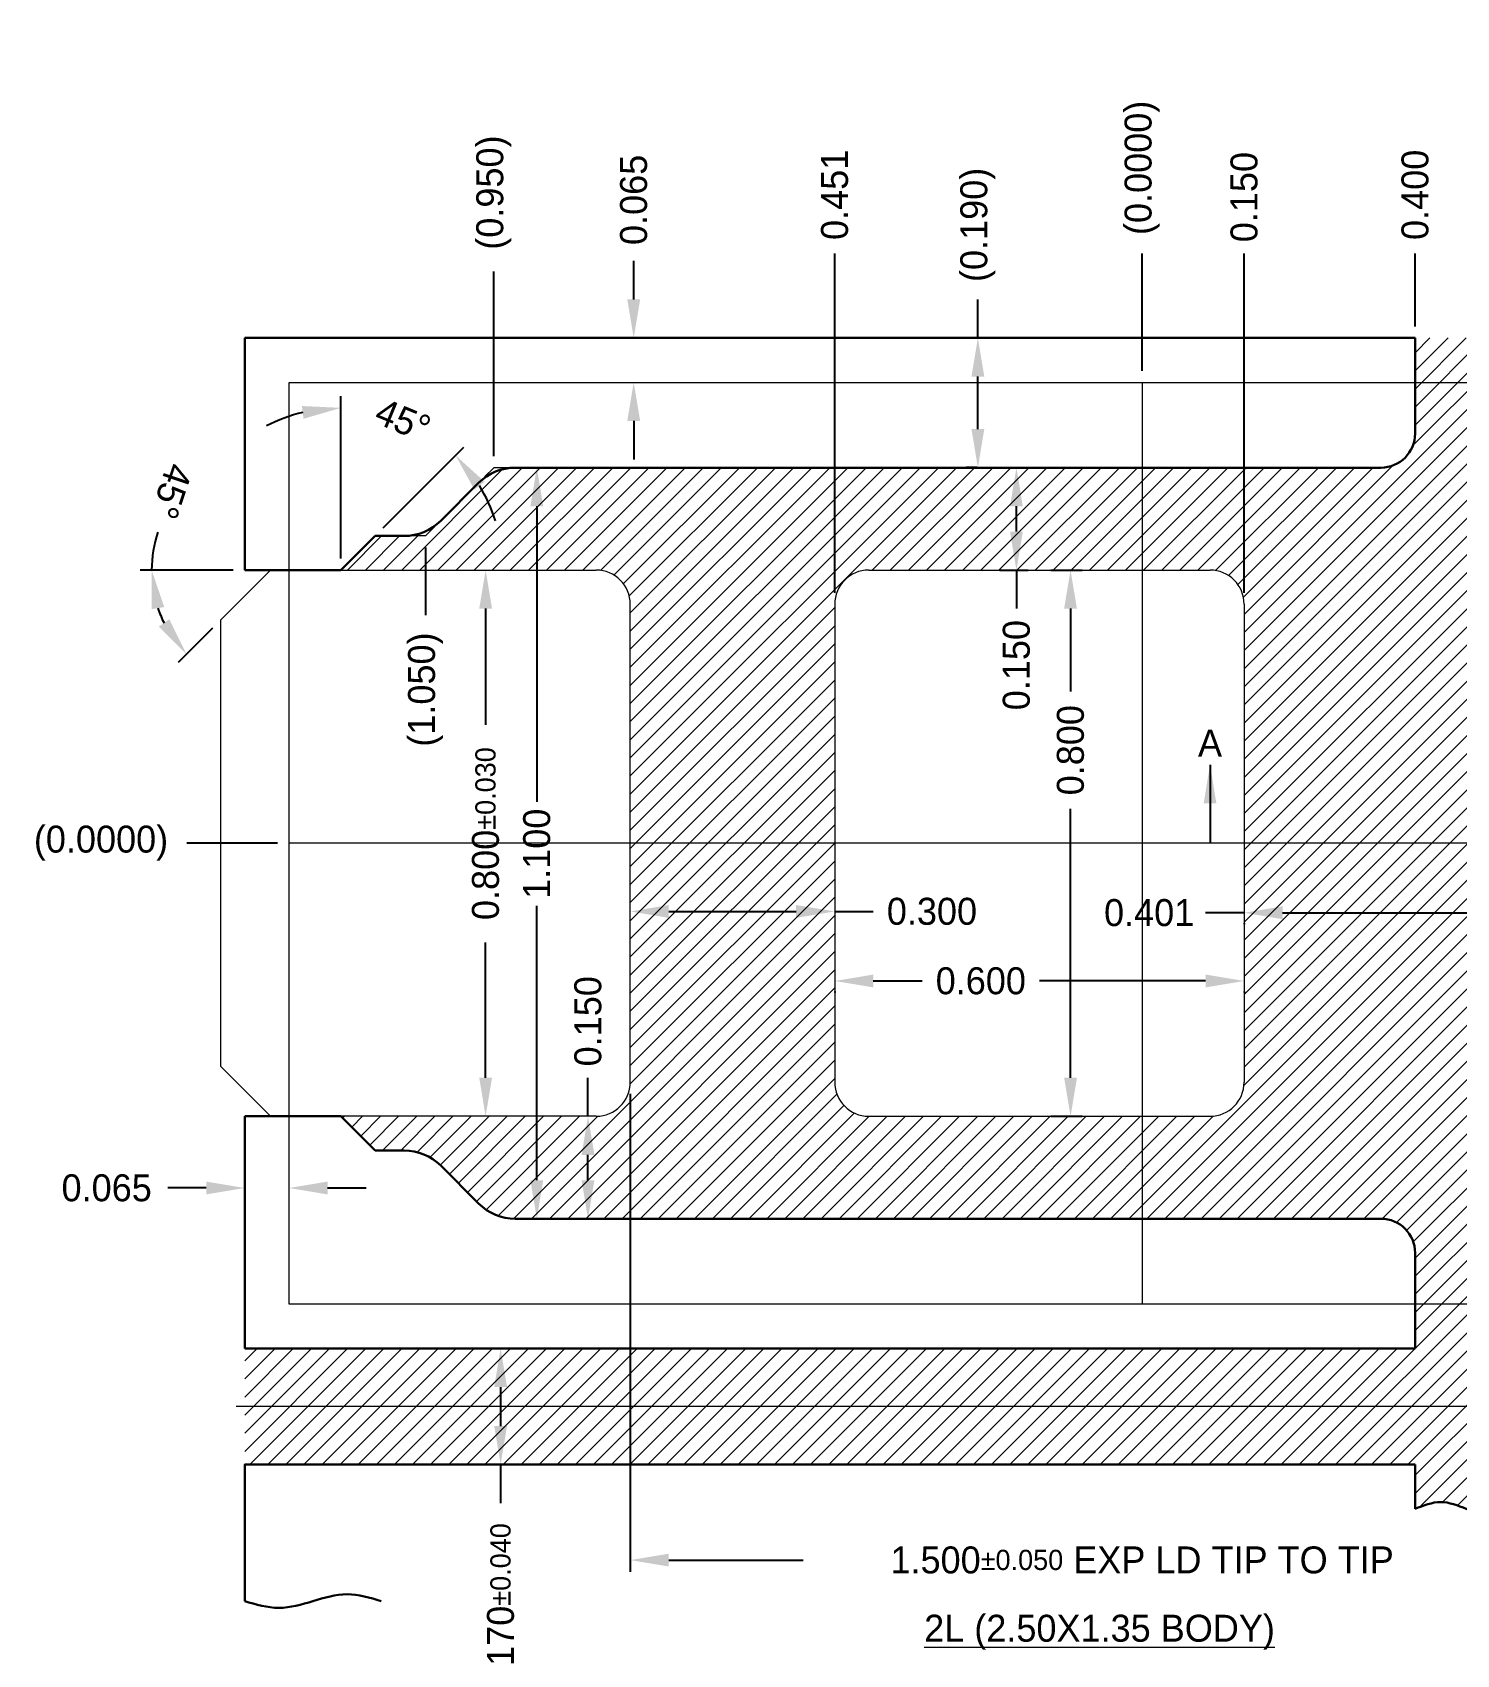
# Model space of a CAD drawing. Extents: x 47.7 to 59.3, y 27.6 to 35.5.
# Drawn here: x 55.842 to 57.929, y 32.487 to 34.863 of the extents above; entities that cross this region are included whole.
import ezdxf
from ezdxf.enums import TextEntityAlignment as Align

# ---------------------------------------------------------------- set-up
doc = ezdxf.new("R2010")
doc.units = 0
doc.header["$LTSCALE"] = 3
doc.header["$MEASUREMENT"] = 0
for name, pattern in [('CENTER', [2, 1.25, -0.25, 0.25, -0.25]), ('HIDDEN', [0.375, 0.25, -0.125]), ('PHANTOM', [2.5, 1.25, -0.25, 0.25, -0.25, 0.25, -0.25])]:
    doc.linetypes.add(name, pattern=pattern)
for name, color, linetype, lineweight in [('CLIN', 1, 'CENTER', 15), ('DIM', 4, 'Continuous', 13), ('HATCH', 8, 'Continuous', 5), ('HIDN', 6, 'HIDDEN', 15), ('OBJ2', 30, 'Continuous', 30), ('OBJ4', 7, 'Continuous', 30), ('PHANTOM', 5, 'PHANTOM', 15), ('SAW', 2, 'HIDDEN', 15), ('TEXT', 2, 'Continuous', 20)]:
    doc.layers.add(name, color=color, linetype=linetype, lineweight=lineweight)
doc.dimstyles.new('3DEC X 45', dxfattribs={"dimscale": 0.022222, "dimtxt": 1.778, "dimasz": 2.54, "dimexe": 0.762, "dimexo": 0.762, "dimgap": 0.762, "dimtad": 0, "dimdec": 3, "dimzin": 0, "dimdsep": 46, "dimtxsty": 'Standard', "dimcen": 0.09, "dimadec": 0, "dimazin": 0, "dimtfac": 1, "dimtdec": 3, "dimtofl": 0, "dimtmove": 0, "dimatfit": 3, "dimfxl": 1, "dimtolj": 1, "dimtzin": 0, "dimarcsym": 0})

# ---------------------------------------------------------------- blocks, each defined once
blk = doc.blocks.new('*D0')
at = {"layer": 'Defpoints', "color": 0, "transparency": 16777216}
for p in [(325.6514, -58.6357), (325.6514, -58.8242), (325.6514, -59.4992)]:
    blk.add_point(p, dxfattribs=at)
at = {"layer": 'DIM', "color": 0, "lineweight": -2, "transparency": 16777216}
blk.add_line((325.6514, -58.8073), (325.6514, -58.6357), dxfattribs=at)
at = {"layer": 'DIM', "color": 0, "transparency": 16777216, "insert": (325.6514, -58.5101), "char_height": 0.039511, "attachment_point": 5, "rotation": 90}
blk.add_mtext('\\A1;(0.0000)', dxfattribs=at)
blk = doc.blocks.new('*D1')
at = {"layer": 'Defpoints', "color": 0, "transparency": 16777216}
for p in [(324.2514, -59.4992), (324.4014, -59.4992), (325.6514, -59.4992)]:
    blk.add_point(p, dxfattribs=at)
at = {"layer": 'DIM', "color": 0, "lineweight": -2, "transparency": 16777216}
blk.add_line((324.3845, -59.4992), (324.2514, -59.4992), dxfattribs=at)
at = {"layer": 'DIM', "color": 0, "transparency": 16777216, "insert": (324.1258, -59.4992), "char_height": 0.039511, "attachment_point": 5}
blk.add_mtext('\\A1;(0.0000)', dxfattribs=at)
blk = doc.blocks.new('*D2')
at = {"layer": 'Defpoints', "color": 0, "transparency": 16777216}
for p in [(327.0514, -58.6867), (327.0514, -58.7467), (325.6514, -59.4992)]:
    blk.add_point(p, dxfattribs=at)
at = {"layer": 'DIM', "color": 0, "lineweight": -2, "transparency": 16777216}
blk.add_line((327.0514, -58.7298), (327.0514, -58.6867), dxfattribs=at)
at = {"layer": 'DIM', "color": 0, "transparency": 16777216, "insert": (327.0514, -58.4854), "char_height": 0.03951, "attachment_point": 5, "rotation": 90}
blk.add_mtext('\\A1;CL OF\\PCONNECTING\\PBAR', dxfattribs=at)
blk = doc.blocks.new('*D3')
at = {"layer": 'Defpoints', "color": 0, "transparency": 16777216}
for p in [(325.8009, -58.6357), (325.8009, -59.1492), (325.6514, -59.4992)]:
    blk.add_point(p, dxfattribs=at)
at = {"layer": 'DIM', "color": 0, "lineweight": -2, "transparency": 16777216}
blk.add_line((325.8009, -59.1323), (325.8009, -58.6357), dxfattribs=at)
at = {"layer": 'DIM', "color": 0, "transparency": 16777216, "insert": (325.8009, -58.5529), "char_height": 0.03951, "attachment_point": 5, "rotation": 90}
blk.add_mtext('\\A1;0.150', dxfattribs=at)
blk = doc.blocks.new('*D4')
at = {"layer": 'Defpoints', "color": 0, "transparency": 16777216}
for p in [(325.2009, -58.6357), (325.2009, -59.1492), (325.6514, -59.4992)]:
    blk.add_point(p, dxfattribs=at)
at = {"layer": 'DIM', "color": 0, "lineweight": -2, "transparency": 16777216}
blk.add_line((325.2009, -59.1323), (325.2009, -58.6357), dxfattribs=at)
at = {"layer": 'DIM', "color": 0, "transparency": 16777216, "insert": (325.2009, -58.5496), "char_height": 0.03951, "attachment_point": 5, "rotation": 90}
blk.add_mtext('\\A1;0.451', dxfattribs=at)
blk = doc.blocks.new('*D5')
at = {"layer": 'Defpoints', "color": 0, "transparency": 16777216}
for p in [(324.3364, -60.0042), (324.3364, -60.0042), (324.4014, -60.0042)]:
    blk.add_point(p, dxfattribs=at)
at = {"layer": 'DIM', "color": 0, "lineweight": -2, "transparency": 16777216}
for p, q in [((324.3364, -59.9873), (324.3364, -59.9873)), ((324.4014, -59.9873), (324.4014, -59.9873)), ((324.2799, -60.0042), (324.2235, -60.0042)), ((324.4578, -60.0042), (324.5143, -60.0042))]:
    blk.add_line(p, q, dxfattribs=at)
at = {"layer": 'DIM', "color": 0, "transparency": 16777216}
for points in [[(324.2799, -60.0136), (324.2799, -59.9948), (324.3364, -60.0042)], [(324.4578, -59.9948), (324.4578, -60.0136), (324.4014, -60.0042)]]:
    blk.add_solid(points, dxfattribs=at)
at = {"layer": 'DIM', "color": 0, "transparency": 16777216, "insert": (324.1341, -60.0042), "char_height": 0.03951, "attachment_point": 5}
blk.add_mtext('\\A1;0.065', dxfattribs=at)
blk = doc.blocks.new('*D6')
at = {"layer": 'Defpoints', "color": 0, "transparency": 16777216}
for p in [(324.9064, -58.7592), (324.9064, -58.7592), (324.9064, -58.8242)]:
    blk.add_point(p, dxfattribs=at)
at = {"layer": 'DIM', "color": 0, "lineweight": -2, "transparency": 16777216}
for p, q in [((324.9064, -58.7028), (324.9064, -58.6463)), ((324.8895, -58.7592), (324.8895, -58.7592)), ((324.8895, -58.8242), (324.8895, -58.8242)), ((324.9064, -58.8807), (324.9064, -58.9371))]:
    blk.add_line(p, q, dxfattribs=at)
at = {"layer": 'DIM', "color": 0, "transparency": 16777216}
for points in [[(324.897, -58.7028), (324.9158, -58.7028), (324.9064, -58.7592)], [(324.9158, -58.8807), (324.897, -58.8807), (324.9064, -58.8242)]]:
    blk.add_solid(points, dxfattribs=at)
at = {"layer": 'DIM', "color": 0, "transparency": 16777216, "insert": (324.9064, -58.557), "char_height": 0.03951, "attachment_point": 5, "rotation": 90}
blk.add_mtext('\\A1;0.065', dxfattribs=at)
blk = doc.blocks.new('*D7')
at = {"layer": 'Defpoints', "color": 0, "transparency": 16777216}
for p in [(324.9014, -59.8492), (326.4014, -59.8492), (324.9014, -60.5492)]:
    blk.add_point(p, dxfattribs=at)
at = {"layer": 'DIM', "color": 0, "lineweight": -2, "transparency": 16777216}
for p, q in [((324.9014, -59.8662), (324.9014, -60.5662)), ((326.4014, -59.8662), (326.4014, -60.5662)), ((324.9578, -60.5492), (325.1546, -60.5492)), ((326.3449, -60.5492), (326.1482, -60.5492))]:
    blk.add_line(p, q, dxfattribs=at)
at = {"layer": 'DIM', "color": 0, "transparency": 16777216}
for points in [[(324.9578, -60.5398), (324.9578, -60.5586), (324.9014, -60.5492)], [(326.3449, -60.5586), (326.3449, -60.5398), (326.4014, -60.5492)]]:
    blk.add_solid(points, dxfattribs=at)
at = {"layer": 'DIM', "color": 0, "transparency": 16777216, "insert": (325.6514, -60.5492), "char_height": 0.039511, "attachment_point": 5}
blk.add_mtext('\\A1;1.500{\\H0.029633;%%p0.050} EXP LD TIP TO TIP', dxfattribs=at)
blk = doc.blocks.new('*D8')
at = {"layer": 'Defpoints', "color": 0, "transparency": 16777216}
for p in [(324.7114, -60.2392), (324.7114, -60.4092), (324.7114, -60.4092)]:
    blk.add_point(p, dxfattribs=at)
at = {"layer": 'DIM', "color": 0, "lineweight": -2, "transparency": 16777216}
for p, q in [((324.6945, -60.2392), (324.6945, -60.2392)), ((324.7114, -60.2957), (324.7114, -60.3528)), ((324.6945, -60.4092), (324.6945, -60.4092)), ((324.7114, -60.4092), (324.7114, -60.4657))]:
    blk.add_line(p, q, dxfattribs=at)
at = {"layer": 'DIM', "color": 0, "transparency": 16777216}
for points in [[(324.7208, -60.2957), (324.702, -60.2957), (324.7114, -60.2392)], [(324.702, -60.3528), (324.7208, -60.3528), (324.7114, -60.4092)]]:
    blk.add_solid(points, dxfattribs=at)
at = {"layer": 'DIM', "color": 0, "transparency": 16777216, "insert": (324.7114, -60.6217), "char_height": 0.039511, "attachment_point": 5, "rotation": 90}
blk.add_mtext('\\A1;0.170{\\H0.029633;%%p0.040}', dxfattribs=at)
blk = doc.blocks.new('*D9')
at = {"layer": 'Defpoints', "color": 0, "transparency": 16777216}
for p in [(324.6894, -59.0992), (324.6894, -59.0992), (324.6894, -59.8992)]:
    blk.add_point(p, dxfattribs=at)
at = {"layer": 'DIM', "color": 0, "lineweight": -2, "transparency": 16777216}
for p, q in [((324.6725, -59.0992), (324.6725, -59.0992)), ((324.6894, -59.1557), (324.6894, -59.3259)), ((324.6894, -59.8428), (324.6894, -59.6446)), ((324.6725, -59.8992), (324.6725, -59.8992))]:
    blk.add_line(p, q, dxfattribs=at)
at = {"layer": 'DIM', "color": 0, "transparency": 16777216}
for points in [[(324.6988, -59.1557), (324.68, -59.1557), (324.6894, -59.0992)], [(324.68, -59.8428), (324.6988, -59.8428), (324.6894, -59.8992)]]:
    blk.add_solid(points, dxfattribs=at)
at = {"layer": 'DIM', "color": 0, "transparency": 16777216, "insert": (324.6894, -59.4852), "char_height": 0.039511, "attachment_point": 5, "rotation": 90}
blk.add_mtext('\\A1;0.800{\\H0.029633;%%p0.030}', dxfattribs=at)
blk = doc.blocks.new('*D10')
at = {"layer": 'Defpoints', "color": 0, "transparency": 16777216}
for p in [(324.7644, -58.9492), (324.7644, -60.0492), (324.7644, -60.0492)]:
    blk.add_point(p, dxfattribs=at)
at = {"layer": 'DIM', "color": 0, "lineweight": -2, "transparency": 16777216}
for p, q in [((324.7475, -58.9492), (324.7475, -58.9492)), ((324.7644, -59.0057), (324.7644, -59.4385)), ((324.7644, -59.9928), (324.7644, -59.5909)), ((324.7475, -60.0492), (324.7475, -60.0492))]:
    blk.add_line(p, q, dxfattribs=at)
at = {"layer": 'DIM', "color": 0, "transparency": 16777216}
for points in [[(324.7738, -59.0057), (324.755, -59.0057), (324.7644, -58.9492)], [(324.755, -59.9928), (324.7738, -59.9928), (324.7644, -60.0492)]]:
    blk.add_solid(points, dxfattribs=at)
at = {"layer": 'DIM', "color": 0, "transparency": 16777216, "insert": (324.7644, -59.5147), "char_height": 0.03951, "attachment_point": 5, "rotation": 90}
blk.add_mtext('\\A1;1.100', dxfattribs=at)
blk = doc.blocks.new('*D16')
at = {"layer": 'Defpoints', "color": 0, "transparency": 16777216}
for p in [(325.8009, -59.5992), (326.2014, -59.5992), (326.2014, -59.6011)]:
    blk.add_point(p, dxfattribs=at)
at = {"layer": 'DIM', "color": 0, "lineweight": -2, "transparency": 16777216}
for p, q in [((325.8009, -59.6011), (325.7444, -59.6011)), ((325.8573, -59.6011), (326.1449, -59.6011)), ((325.8009, -59.6162), (325.8009, -59.618)), ((326.2014, -59.6162), (326.2014, -59.618))]:
    blk.add_line(p, q, dxfattribs=at)
at = {"layer": 'DIM', "color": 0, "transparency": 16777216}
for points in [[(325.8573, -59.5917), (325.8573, -59.6105), (325.8009, -59.6011)], [(326.1449, -59.6105), (326.1449, -59.5917), (326.2014, -59.6011)]]:
    blk.add_solid(points, dxfattribs=at)
at = {"layer": 'DIM', "color": 0, "transparency": 16777216, "insert": (325.6617, -59.6011), "char_height": 0.03951, "attachment_point": 5}
blk.add_mtext('\\A1;0.401', dxfattribs=at)
blk = doc.blocks.new('*D22')
at = {"layer": 'Defpoints', "color": 0, "transparency": 16777216}
for p in [(324.8394, -59.8992), (324.8394, -59.8992), (324.8394, -60.0492)]:
    blk.add_point(p, dxfattribs=at)
at = {"layer": 'DIM', "color": 0, "lineweight": -2, "transparency": 16777216}
for p, q in [((324.8394, -59.8992), (324.8394, -59.8428)), ((324.8225, -59.8992), (324.8225, -59.8992)), ((324.8394, -59.9928), (324.8394, -59.9557)), ((324.8225, -60.0492), (324.8225, -60.0492))]:
    blk.add_line(p, q, dxfattribs=at)
at = {"layer": 'DIM', "color": 0, "transparency": 16777216}
for points in [[(324.8488, -59.9557), (324.83, -59.9557), (324.8394, -59.8992)], [(324.83, -59.9928), (324.8488, -59.9928), (324.8394, -60.0492)]]:
    blk.add_solid(points, dxfattribs=at)
at = {"layer": 'DIM', "color": 0, "transparency": 16777216, "insert": (324.8394, -59.76), "char_height": 0.03951, "attachment_point": 5, "rotation": 90}
blk.add_mtext('\\A1;0.150', dxfattribs=at)
blk = doc.blocks.new('*D23')
at = {"layer": 'Defpoints', "color": 0, "transparency": 16777216}
for p in [(324.9014, -59.5992), (325.2009, -59.5992), (325.2009, -59.5992)]:
    blk.add_point(p, dxfattribs=at)
at = {"layer": 'DIM', "color": 0, "lineweight": -2, "transparency": 16777216}
for p, q in [((324.9014, -59.5823), (324.9014, -59.5823)), ((325.2009, -59.5823), (325.2009, -59.5823)), ((324.9578, -59.5992), (325.1444, -59.5992)), ((325.2009, -59.5992), (325.2573, -59.5992))]:
    blk.add_line(p, q, dxfattribs=at)
at = {"layer": 'DIM', "color": 0, "transparency": 16777216}
for points in [[(324.9578, -59.5898), (324.9578, -59.6086), (324.9014, -59.5992)], [(325.1444, -59.6086), (325.1444, -59.5898), (325.2009, -59.5992)]]:
    blk.add_solid(points, dxfattribs=at)
at = {"layer": 'DIM', "color": 0, "transparency": 16777216, "insert": (325.3434, -59.5992), "char_height": 0.03951, "attachment_point": 5}
blk.add_mtext('\\A1;0.300', dxfattribs=at)
blk = doc.blocks.new('*D24')
at = {"layer": 'Defpoints', "color": 0, "transparency": 16777216}
for p in [(325.2009, -59.6992), (325.2009, -59.701), (325.8009, -59.6992)]:
    blk.add_point(p, dxfattribs=at)
at = {"layer": 'DIM', "color": 0, "lineweight": -2, "transparency": 16777216}
for p, q in [((325.2573, -59.701), (325.3289, -59.701)), ((325.7444, -59.701), (325.501, -59.701)), ((325.2009, -59.7162), (325.2009, -59.7179)), ((325.8009, -59.7162), (325.8009, -59.7179))]:
    blk.add_line(p, q, dxfattribs=at)
at = {"layer": 'DIM', "color": 0, "transparency": 16777216}
for points in [[(325.2573, -59.6916), (325.2573, -59.7104), (325.2009, -59.701)], [(325.7444, -59.7104), (325.7444, -59.6916), (325.8009, -59.701)]]:
    blk.add_solid(points, dxfattribs=at)
at = {"layer": 'DIM', "color": 0, "transparency": 16777216, "insert": (325.415, -59.701), "char_height": 0.03951, "attachment_point": 5}
blk.add_mtext('\\A1;0.600', dxfattribs=at)
blk = doc.blocks.new('*D25')
at = {"layer": 'Defpoints', "color": 0, "transparency": 16777216}
for p in [(325.5009, -59.0992), (325.5009, -59.8992), (325.5465, -59.8992)]:
    blk.add_point(p, dxfattribs=at)
at = {"layer": 'DIM', "color": 0, "lineweight": -2, "transparency": 16777216}
for p, q in [((325.5178, -59.0992), (325.5634, -59.0992)), ((325.5465, -59.1557), (325.5465, -59.2769)), ((325.5465, -59.8428), (325.5465, -59.4491)), ((325.5178, -59.8992), (325.5634, -59.8992))]:
    blk.add_line(p, q, dxfattribs=at)
at = {"layer": 'DIM', "color": 0, "transparency": 16777216}
for points in [[(325.5559, -59.1557), (325.5371, -59.1557), (325.5465, -59.0992)], [(325.5371, -59.8428), (325.5559, -59.8428), (325.5465, -59.8992)]]:
    blk.add_solid(points, dxfattribs=at)
at = {"layer": 'DIM', "color": 0, "transparency": 16777216, "insert": (325.5465, -59.363), "char_height": 0.03951, "attachment_point": 5, "rotation": 90}
blk.add_mtext('\\A1;0.800', dxfattribs=at)
blk = doc.blocks.new('*D26')
at = {"layer": 'Defpoints', "color": 0, "transparency": 16777216}
for p in [(324.7014, -58.662), (324.7014, -58.9492), (325.6514, -59.4992)]:
    blk.add_point(p, dxfattribs=at)
at = {"layer": 'DIM', "color": 0, "lineweight": -2, "transparency": 16777216}
blk.add_line((324.7014, -58.9323), (324.7014, -58.662), dxfattribs=at)
at = {"layer": 'DIM', "color": 0, "transparency": 16777216, "insert": (324.7014, -58.5463), "char_height": 0.039511, "attachment_point": 5, "rotation": 90}
blk.add_mtext('\\A1;(0.950)', dxfattribs=at)
blk = doc.blocks.new('*D27')
at = {"layer": 'Defpoints', "color": 0, "transparency": 16777216}
for p in [(324.6014, -59.0492), (324.6014, -59.1651), (325.6514, -59.4992)]:
    blk.add_point(p, dxfattribs=at)
at = {"layer": 'DIM', "color": 0, "lineweight": -2, "transparency": 16777216}
blk.add_line((324.6014, -59.0662), (324.6014, -59.1651), dxfattribs=at)
at = {"layer": 'DIM', "color": 0, "transparency": 16777216, "insert": (324.6014, -59.2742), "char_height": 0.039511, "attachment_point": 5, "rotation": 90}
blk.add_mtext('\\A1;(1.050)', dxfattribs=at)
blk = doc.blocks.new('*D28')
at = {"layer": 'Defpoints', "color": 0, "transparency": 16777216}
for p in [(324.5962, -58.8934), (324.5274, -59.0492), (324.4774, -59.0992), (324.4774, -59.0992), (324.4774, -59.0992)]:
    blk.add_point(p, dxfattribs=at)
at = {"layer": 'DIM', "color": 0, "lineweight": -2, "transparency": 16777216}
for p, q in [((324.4774, -59.0823), (324.4774, -58.8446)), ((324.5394, -59.0372), (324.6574, -58.9192))]:
    blk.add_line(p, q, dxfattribs=at)
for start, end in [(103.6399, 117.2798), (17.7202, 31.3601)]:
    blk.add_arc((324.4774, -59.0992), 0.2377, start, end, dxfattribs=at)
at = {"layer": 'DIM', "color": 0, "transparency": 16777216}
for points in [[(324.4225, -58.8776), (324.4202, -58.8589), (324.4774, -58.8616)], [(324.6877, -58.9697), (324.6729, -58.9814), (324.6454, -58.9312)]]:
    blk.add_solid(points, dxfattribs=at)
at = {"layer": 'DIM', "color": 0, "transparency": 16777216, "insert": (324.5683, -58.8796), "char_height": 0.03951, "attachment_point": 5, "rotation": 337.5}
blk.add_mtext('\\A1;45%%d', dxfattribs=at)
blk = doc.blocks.new('*D29')
at = {"layer": 'Defpoints', "color": 0, "transparency": 16777216}
for p in [(325.4259, -58.9492), (325.4672, -58.9492), (325.4259, -59.0992)]:
    blk.add_point(p, dxfattribs=at)
at = {"layer": 'DIM', "color": 0, "lineweight": -2, "transparency": 16777216}
for p, q in [((325.4428, -58.9492), (325.4842, -58.9492)), ((325.4672, -59.0428), (325.4672, -59.0057)), ((325.4428, -59.0992), (325.4842, -59.0992)), ((325.4672, -59.0992), (325.4672, -59.1557))]:
    blk.add_line(p, q, dxfattribs=at)
at = {"layer": 'DIM', "color": 0, "transparency": 16777216}
for points in [[(325.4766, -59.0057), (325.4578, -59.0057), (325.4672, -58.9492)], [(325.4578, -59.0428), (325.4766, -59.0428), (325.4672, -59.0992)]]:
    blk.add_solid(points, dxfattribs=at)
at = {"layer": 'DIM', "color": 0, "transparency": 16777216, "insert": (325.4672, -59.2384), "char_height": 0.03951, "attachment_point": 5, "rotation": 90}
blk.add_mtext('\\A1;0.150', dxfattribs=at)
blk = doc.blocks.new('*D30')
at = {"layer": 'Defpoints', "color": 0, "transparency": 16777216}
for p in [(325.4107, -58.7592), (325.4259, -58.7592), (325.4259, -58.9492)]:
    blk.add_point(p, dxfattribs=at)
at = {"layer": 'DIM', "color": 0, "lineweight": -2, "transparency": 16777216}
for p, q in [((325.4107, -58.7592), (325.4107, -58.7028)), ((325.409, -58.7592), (325.3937, -58.7592)), ((325.4107, -58.8928), (325.4107, -58.8157)), ((325.409, -58.9492), (325.3937, -58.9492))]:
    blk.add_line(p, q, dxfattribs=at)
at = {"layer": 'DIM', "color": 0, "transparency": 16777216}
for points in [[(325.4201, -58.8157), (325.4013, -58.8157), (325.4107, -58.7592)], [(325.4013, -58.8928), (325.4201, -58.8928), (325.4107, -58.9492)]]:
    blk.add_solid(points, dxfattribs=at)
at = {"layer": 'DIM', "color": 0, "transparency": 16777216, "insert": (325.4107, -58.5936), "char_height": 0.039511, "attachment_point": 5, "rotation": 90}
blk.add_mtext('\\A1;(0.190)', dxfattribs=at)
blk = doc.blocks.new('*D31')
at = {"layer": 'Defpoints', "color": 0, "transparency": 16777216}
for p in [(324.3364, -59.0992), (324.3744, -59.0992), (324.4014, -59.0992), (324.3014, -59.1722), (324.2234, -59.1864)]:
    blk.add_point(p, dxfattribs=at)
at = {"layer": 'DIM', "color": 0, "lineweight": -2, "transparency": 16777216}
for p, q in [((324.3195, -59.0992), (324.1831, -59.0992)), ((324.2894, -59.1842), (324.2391, -59.2345))]:
    blk.add_line(p, q, dxfattribs=at)
for start, end in [(161.3691, 180), (198.6309, 206.3691)]:
    blk.add_arc((324.3744, -59.0992), 0.1744, start, end, dxfattribs=at)
at = {"layer": 'DIM', "color": 0, "transparency": 16777216}
for points in [[(324.2185, -59.1534), (324.1999, -59.1564), (324.2, -59.0992)], [(324.2105, -59.1821), (324.2258, -59.1712), (324.2511, -59.2225)]]:
    blk.add_solid(points, dxfattribs=at)
at = {"layer": 'DIM', "color": 0, "transparency": 16777216, "insert": (324.2293, -58.9838), "char_height": 0.03951, "attachment_point": 5, "rotation": 251.3691}
blk.add_mtext('\\A1;45%%d', dxfattribs=at)
blk = doc.blocks.new('*D49')
at = {"layer": 'Defpoints', "color": 0, "transparency": 16777216}
for p in [(326.0514, -58.6357), (326.0514, -58.7592), (325.6514, -59.4992)]:
    blk.add_point(p, dxfattribs=at)
at = {"layer": 'DIM', "color": 0, "lineweight": -2, "transparency": 16777216}
blk.add_line((326.0514, -58.7423), (326.0514, -58.6357), dxfattribs=at)
at = {"layer": 'DIM', "color": 0, "transparency": 16777216, "insert": (326.0514, -58.5496), "char_height": 0.03951, "attachment_point": 5, "rotation": 90}
blk.add_mtext('\\A1;0.400', dxfattribs=at)
blk = doc.blocks.new('*D50')
at = {"layer": 'Defpoints', "color": 0, "transparency": 16777216}
for p in [(326.2014, -58.6357), (326.2014, -58.7592), (325.6514, -59.4992)]:
    blk.add_point(p, dxfattribs=at)
at = {"layer": 'DIM', "color": 0, "lineweight": -2, "transparency": 16777216}
blk.add_line((326.2014, -58.7423), (326.2014, -58.6357), dxfattribs=at)
at = {"layer": 'DIM', "color": 0, "transparency": 16777216, "insert": (326.2014, -58.5463), "char_height": 0.03951, "attachment_point": 5, "rotation": 90}
blk.add_mtext('\\A1;0.550', dxfattribs=at)

msp = doc.modelspace()

# ---------------------------------------------------------------- hatches: boundary and pattern name
at = {"layer": 'HATCH'}
h = msp.add_hatch(dxfattribs=at)
h.set_pattern_fill('ANSI31', color=256, scale=0.15)
h.set_pattern_definition([(45, (57.468228, 33.675343), (-0.01325825, 0.01325825), [])])
edge = h.paths.add_edge_path()
edge.add_line((58.01823, 34.35034), (58.01823, 34.41534))
edge.add_line((58.01823, 34.41534), (57.86823, 34.41534))
edge.add_line((57.86823, 34.41534), (57.86823, 34.35034))
edge.add_line((57.86823, 34.35034), (57.86823, 34.27534))
edge.add_arc((57.81823, 34.27534), 0.05, 270, 360, ccw=False)
edge.add_line((57.81823, 34.22534), (56.54971, 34.22534))
edge.add_arc((56.54971, 34.14934), 0.076, 90, 135)
edge.add_line((56.49597, 34.20308), (56.44049, 34.1476))
edge.add_arc((56.38675, 34.20134), 0.076, 270, 315, ccw=False)
edge.add_line((56.38675, 34.12534), (56.34423, 34.12534))
edge.add_line((56.34423, 34.12534), (56.29423, 34.07534))
edge.add_line((56.29423, 34.07534), (56.66823, 34.07534))
edge.add_arc((56.66823, 34.02534), 0.05, 0, 90, ccw=False)
edge.add_line((56.71823, 34.02534), (56.71823, 33.32534))
edge.add_arc((56.66823, 33.32534), 0.05, 270, 360, ccw=False)
edge.add_line((56.66823, 33.27534), (56.29423, 33.27534))
edge.add_line((56.29423, 33.27534), (56.34423, 33.22534))
edge.add_line((56.34423, 33.22534), (56.38675, 33.22534))
edge.add_arc((56.38675, 33.14934), 0.076, 45, 90, ccw=False)
edge.add_line((56.44049, 33.20308), (56.49597, 33.1476))
edge.add_arc((56.54971, 33.20134), 0.076, 225, 270)
edge.add_line((56.54971, 33.12534), (57.81823, 33.12534))
edge.add_arc((57.81823, 33.07534), 0.05, 0, 90, ccw=False)
edge.add_line((57.86823, 33.07534), (57.86823, 33.00034))
edge.add_line((57.86823, 33.00034), (57.86823, 32.93534))
edge.add_line((57.86823, 32.93534), (56.15323, 32.93534))
edge.add_line((56.15323, 32.93534), (56.15323, 32.76534))
edge.add_line((56.15323, 32.76534), (57.86823, 32.76534))
edge.add_line((57.86823, 32.76534), (57.86823, 32.70034))
edge.add_spline(control_points=[(57.86823, 32.70034), (57.88073, 32.70534), (57.91823, 32.72034), (57.96823, 32.68034), (58.00573, 32.69534), (58.01823, 32.70034)], knot_values=[0, 0, 0, 0, 0.0388104, 0.1164313, 0.1552417, 0.1552417, 0.1552417, 0.1552417], degree=3, periodic=0)
edge.add_line((58.01823, 32.70034), (58.01823, 32.76534))
edge.add_line((58.01823, 32.76534), (58.78323, 32.76534))
edge.add_line((58.78323, 32.76534), (58.78323, 32.59034))
edge.add_spline(control_points=[(58.78323, 32.59034), (58.79739, 32.59534), (58.83989, 32.61034), (58.89656, 32.57034), (58.93906, 32.58534), (58.95323, 32.59034)], knot_values=[0, 0, 0, 0, 0.0436606, 0.1309819, 0.1746425, 0.1746425, 0.1746425, 0.1746425], degree=3, periodic=0)
edge.add_line((58.95323, 32.59034), (58.95323, 32.76534))
edge.add_line((58.95323, 32.76534), (59.18925, 32.76534))
edge.add_spline(control_points=[(59.18925, 32.76534), (59.19425, 32.77951), (59.20925, 32.82201), (59.16925, 32.87868), (59.18425, 32.92118), (59.18925, 32.93534)], knot_values=[0, 0, 0, 0, 0.0436606, 0.1309819, 0.1746425, 0.1746425, 0.1746425, 0.1746425], degree=3, periodic=0)
edge.add_line((59.18925, 32.93534), (58.95323, 32.93534))
edge.add_line((58.95323, 32.93534), (58.95323, 33.27534))
edge.add_line((58.95323, 33.27534), (58.99123, 33.27534))
edge.add_line((58.99123, 33.27534), (58.91823, 33.34834))
edge.add_line((58.91823, 33.34834), (58.91823, 34.00234))
edge.add_line((58.91823, 34.00234), (58.99123, 34.07534))
edge.add_line((58.99123, 34.07534), (58.95323, 34.07534))
edge.add_line((58.95323, 34.07534), (58.95323, 34.41534))
edge.add_line((58.95323, 34.41534), (58.78323, 34.41534))
edge.add_line((58.78323, 34.41534), (58.78323, 34.07534))
edge.add_line((58.78323, 34.07534), (58.74523, 34.07534))
edge.add_line((58.74523, 34.07534), (58.81823, 34.00234))
edge.add_line((58.81823, 34.00234), (58.81823, 33.34834))
edge.add_line((58.81823, 33.34834), (58.74523, 33.27534))
edge.add_line((58.74523, 33.27534), (58.78323, 33.27534))
edge.add_line((58.78323, 33.27534), (58.78323, 32.93534))
edge.add_line((58.78323, 32.93534), (58.01823, 32.93534))
edge.add_line((58.01823, 32.93534), (58.01823, 33.00034))
edge.add_line((58.01823, 33.00034), (58.01823, 34.35034))
h.paths.add_polyline_path([(57.06773, 34.07534), (57.56773, 34.07534, -0.4142136), (57.61773, 34.02534), (57.61773, 33.32534, -0.4142136), (57.56773, 33.27534), (57.06773, 33.27534, -0.4142136), (57.01773, 33.32534), (57.01773, 34.02534, -0.4142136)], flags=16)
h.paths.add_polyline_path([(58.58323, 32.88834), (58.83023, 32.88834), (58.83023, 33.07534), (58.90623, 33.07534), (58.90623, 32.88834), (59.15323, 32.88834), (59.15323, 32.81234), (58.90623, 32.81234), (58.90623, 32.62534), (58.83023, 32.62534), (58.83023, 32.81234), (58.58323, 32.81234)], flags=16)
h.paths.add_polyline_path([(58.49597, 33.20308, -0.1989124), (58.54971, 33.22534), (58.59223, 33.22534), (58.64223, 33.27534), (58.26823, 33.27534, -0.4142136), (58.21823, 33.32534), (58.21823, 34.02534, -0.4142136), (58.26823, 34.07534), (58.64223, 34.07534), (58.59223, 34.12534), (58.54971, 34.12534, -0.1989124), (58.49597, 34.1476), (58.44049, 34.20308, 0.1989124), (58.38675, 34.22534), (58.21823, 34.22534, 0.4142136), (58.16823, 34.17534), (58.16823, 33.17534, 0.4142136), (58.21823, 33.12534), (58.38675, 33.12534, 0.1989124), (58.44049, 33.1476)], flags=17)

# ---------------------------------------------------------------- linework, layer by layer
at = {"layer": 'CLIN'}
for p, q in [((57.46823, 34.35034), (57.46823, 33.00034)), ((58.71823, 33.67534), (56.21823, 33.67534)), ((59.14323, 32.85034), (56.14073, 32.85034))]:
    msp.add_line(p, q, dxfattribs=at)
at = {"layer": 'DIM'}
for points in [[(56.54, 34.22534), (56.51823, 34.22534), (56.50462, 34.21173)], [(56.43186, 34.13898), (56.41823, 34.12534), (56.39406, 34.12534)]]:
    msp.add_lwpolyline(points, dxfattribs=at)
at = {"layer": 'HIDN'}
for p, q in [((56.29423, 34.07534), (56.66823, 34.07534)), ((57.06773, 34.07534), (57.56773, 34.07534)), ((56.71823, 33.32534), (56.71823, 34.02534)), ((57.01773, 34.02534), (57.01773, 33.32534)), ((57.61773, 34.02534), (57.61773, 33.32534)), ((56.66823, 33.27534), (56.29423, 33.27534)), ((57.06773, 33.27534), (57.56773, 33.27534))]:
    msp.add_line(p, q, dxfattribs=at)
for centre, start, end in [((56.66823, 34.02534), 0, 90), ((57.06773, 34.02534), 90, 180), ((57.56773, 34.02534), 0, 90), ((56.66823, 33.32534), 270, 0), ((57.06773, 33.32534), 180, 270), ((57.56773, 33.32534), 270, 0)]:
    msp.add_arc(centre, 0.05, start, end, dxfattribs=at)
at = {"layer": 'OBJ2'}
for p, q in [((57.86823, 34.27534), (57.86823, 34.35034)), ((56.54971, 34.22534), (57.81823, 34.22534)), ((56.44049, 34.1476), (56.49597, 34.20308)), ((56.34423, 34.12534), (56.29423, 34.07534)), ((56.34423, 34.12534), (56.38675, 34.12534)), ((56.29423, 34.07534), (56.21823, 34.07534)), ((56.29423, 33.27534), (56.21823, 33.27534)), ((56.34423, 33.22534), (56.29423, 33.27534)), ((56.34423, 33.22534), (56.38675, 33.22534)), ((56.49597, 33.1476), (56.44049, 33.20308)), ((56.54971, 33.12534), (57.81823, 33.12534)), ((57.86823, 33.00034), (57.86823, 33.07534))]:
    msp.add_line(p, q, dxfattribs=at)
for centre, radius, start, end in [((57.81823, 34.27534), 0.05, 270, 0), ((56.54971, 34.14934), 0.076, 90, 135), ((56.38675, 34.20134), 0.076, 270, 315), ((56.38675, 33.14934), 0.076, 45, 90), ((56.54971, 33.20134), 0.076, 225, 270), ((57.81823, 33.07534), 0.05, 0, 90)]:
    msp.add_arc(centre, radius, start, end, dxfattribs=at)
at = {"layer": 'OBJ4'}
for p, q in [((56.15323, 34.07534), (56.15323, 34.41534)), ((56.15323, 34.41534), (57.86823, 34.41534)), ((57.86823, 34.41534), (57.86823, 34.35034)), ((56.21823, 34.07534), (56.15323, 34.07534)), ((56.15323, 32.93534), (56.15323, 33.27534)), ((56.21823, 33.27534), (56.15323, 33.27534)), ((57.86823, 33.00034), (57.86823, 32.93534)), ((57.86823, 32.93534), (56.15323, 32.93534)), ((57.86823, 32.76534), (57.86823, 32.70034))]:
    msp.add_line(p, q, dxfattribs=at)
msp.add_lwpolyline([(56.15323, 32.56534), (56.15323, 32.76534), (57.86823, 32.76534)], dxfattribs=at)
for points, knots in [([(57.86823, 32.70034), (57.88073, 32.70534), (57.91823, 32.72034), (57.96823, 32.68034), (58.00573, 32.69534), (58.01823, 32.70034)], [0, 0, 0, 0, 0.03881044, 0.11643131, 0.15524175, 0.15524175, 0.15524175, 0.15524175]), ([(56.15323, 32.56534), (56.16989, 32.56034), (56.21989, 32.54534), (56.28656, 32.58534), (56.33656, 32.57034), (56.35323, 32.56534)], [0, 0, 0, 0, 0.0509902, 0.15297059, 0.20396078, 0.20396078, 0.20396078, 0.20396078])]:
    msp.add_open_spline(points, degree=3, knots=knots, dxfattribs=at)
at = {"layer": 'PHANTOM'}
msp.add_lwpolyline([(56.21823, 34.35034), (58.71823, 34.35034), (58.71823, 33.00034), (56.21823, 33.00034)], close=True, dxfattribs=at)
at = {"layer": 'SAW'}
msp.add_lwpolyline([(56.19123, 33.27534), (56.11823, 33.34834), (56.11823, 34.00234), (56.19123, 34.07534)], dxfattribs=at)

# ---------------------------------------------------------------- texts
at = {"layer": 'TEXT'}
msp.add_text('A', height=0.03951, dxfattribs=at).set_placement((57.56773, 33.79034), align=Align.BOTTOM_CENTER)
msp.add_text('%%U2L (2.50X1.35 BODY)', height=0.0395111, dxfattribs=at).set_placement((57.14885, 32.50583))

# ---------------------------------------------------------------- dimensions: what is measured, and where the dimension line sits
at = {"layer": 'DIM'}
for feature_location, offset, text, picture, middle in [((58.86823, 34.42784), (0, 0.06), 'CL OF\\PCONNECTING\\PBAR', '*D2', (58.86823, 34.68916)), ((56.51823, 34.22534), (0, 0.28721), '(<>)', '*D26', (56.51823, 34.62826)), ((56.41823, 34.12534), (0, -0.11587), '(<>)', '*D27', (56.41823, 33.90034))]:
    dim = msp.add_ordinate_dim(feature_location=feature_location, offset=offset, dtype=1, origin=(57.46823, 33.67534), text=text, dimstyle='3DEC X 45', dxfattribs=at)
    dim.commit()
    dim.dimension.update_dxf_attribs({"geometry": picture, "text_midpoint": middle, "insert": (-268.18316, 93.17456)})
for feature_location, offset, dtype, picture, middle in [((57.468228326, 34.3503425661), (0, 0.1885516721), 1, '*D0', (57.468228326, 34.6644831271)), ((56.218228326, 33.6753425661), (-0.15, 0), 0, '*D1', (55.9426394371, 33.6753425661))]:
    dim = msp.add_ordinate_dim(feature_location=feature_location, offset=offset, dtype=dtype, origin=(57.468228326, 33.6753425661), text='(<>)', dimstyle='3DEC X 45', override={"dimdec": 4}, dxfattribs=at)
    dim.commit()
    dim.dimension.update_dxf_attribs({"geometry": picture, "text_midpoint": middle, "insert": (-268.1831576029, 93.174561149)})
for feature_location, offset, origin, picture, middle, set_off in [((57.017728326, 34.0253425661), (0, 0.5135516721), (57.468228326, 33.6753425661), '*D4', (57.017728326, 34.624972016), (-268.1831576029, 93.174561149)), ((58.01823, 34.41534), (0, 0.12355), (57.46823, 33.67534), '*D50', (58.01823, 34.62826), (-268.18316, 93.17456)), ((57.86823, 34.41534), (0, 0.12355), (57.46823, 33.67534), '*D49', (57.86823, 34.62497), (-268.18316, 93.17456)), ((57.617728326, 34.0253425661), (0, 0.5135516721), (57.468228326, 33.6753425661), '*D3', (57.617728326, 34.6216794234), (-268.1831576029, 93.174561149))]:
    dim = msp.add_ordinate_dim(feature_location=feature_location, offset=offset, dtype=1, origin=origin, dimstyle='3DEC X 45', dxfattribs=at)
    dim.commit()
    dim.dimension.update_dxf_attribs({"geometry": picture, "text_midpoint": middle, "insert": set_off})
for base, p1, p2, picture, middle in [((56.72323, 34.41534), (56.72323, 34.35034), (56.72323, 34.41534), '*D6', (56.72323, 34.6176)), ((56.65623, 33.27534), (56.65623, 33.12534), (56.65623, 33.27534), '*D22', (56.65623, 33.41457))]:
    dim = msp.add_linear_dim(base=base, p1=p1, p2=p2, angle=90, dimstyle='3DEC X 45', dxfattribs=at)
    dim.commit()
    dim.dimension.update_dxf_attribs({"geometry": picture, "text_midpoint": middle, "insert": (-268.18316, 93.17456)})
dim = msp.add_linear_dim(base=(57.22752, 34.41534), p1=(57.24273, 34.22534), p2=(57.24273, 34.41534), angle=90, text='(<>)', dimstyle='3DEC X 45', dxfattribs=at)
dim.commit()
dim.dimension.update_dxf_attribs({"geometry": '*D30', "text_midpoint": (57.22752, 34.58091), "dimtype": 128, "insert": (-268.18316, 93.17456)})
for base, line1, line2, picture, middle in [((56.41306, 34.28116), ((56.29423, 34.07534), (56.29423, 34.07536)), ((56.34423, 34.12534), (56.29423, 34.07534)), '*D28', (56.38518, 34.29491)), ((56.04024, 33.98817), ((56.21823, 34.07534), (56.15323, 34.07534)), ((56.11823, 34.00234), (56.19123, 34.07534)), '*D31', (56.04615, 34.19077))]:
    dim = msp.add_angular_dim_2l(base=base, line1=line1, line2=line2, dimstyle='3DEC X 45', dxfattribs=at)
    dim.commit()
    dim.dimension.update_dxf_attribs({"geometry": picture, "text_midpoint": middle, "insert": (-268.18316, 93.17456)})
for base, p1, p2, picture, middle in [((56.58123, 33.12534), (56.58123, 34.22534), (56.58123, 33.12534), '*D10', (56.58123, 33.65984)), ((57.28407, 34.22534), (57.24273, 34.07534), (57.24273, 34.22534), '*D29', (57.28407, 33.93611)), ((57.36331, 33.27534), (57.31773, 34.07534), (57.31773, 33.27534), '*D25', (57.36331, 33.81154))]:
    dim = msp.add_linear_dim(base=base, p1=p1, p2=p2, angle=90, dimstyle='3DEC X 45', dxfattribs=at)
    dim.commit()
    dim.dimension.update_dxf_attribs({"geometry": picture, "text_midpoint": middle, "dimtype": 128, "insert": (-268.18316, 93.17456)})
dim = msp.add_linear_dim(base=(56.50623, 34.07534), p1=(56.50623, 33.27534), p2=(56.50623, 34.07534), angle=90, dimstyle='3DEC X 45', override={"dimtol": 1, "dimtp": 0.03, "dimtm": 0.03, "dimtfac": 0.75}, dxfattribs=at)
dim.commit()
dim.dimension.update_dxf_attribs({"geometry": '*D9', "text_midpoint": (56.50623, 33.68934), "dimtype": 128, "insert": (-268.18316, 93.17456)})
for base, p1, p2, picture, middle, set_off in [((57.017728326, 33.5753425661), (56.718228326, 33.5753425661), (57.017728326, 33.5753425661), '*D23', (57.1602505482, 33.5753425661), (-268.1831576029, 93.174561149)), ((58.018228326, 33.5734598813), (57.617728326, 33.5753425661), (58.018228326, 33.5753425661), '*D16', (57.4784986963, 33.5734598813), (-268.1831576029, 93.174561149)), ((57.01773, 33.47358), (57.61773, 33.47534), (57.01773, 33.47534), '*D24', (57.2318, 33.47358), (-268.18316, 93.17456))]:
    dim = msp.add_linear_dim(base=base, p1=p1, p2=p2, dimstyle='3DEC X 45', dxfattribs=at)
    dim.commit()
    dim.dimension.update_dxf_attribs({"geometry": picture, "text_midpoint": middle, "dimtype": 128, "insert": set_off})
dim = msp.add_linear_dim(base=(56.71823, 32.62534), p1=(58.21823, 33.32534), p2=(56.71823, 33.32534), text='<> EXP LD TIP TO TIP', dimstyle='3DEC X 45', override={"dimgap": 0.762, "dimtol": 1, "dimlim": 0, "dimtp": 0.05, "dimtm": 0.05, "dimtfac": 0.75}, dxfattribs=at)
dim.commit()
dim.dimension.update_dxf_attribs({"geometry": '*D7', "text_midpoint": (57.46823, 32.62534), "dimtype": 128, "insert": (-268.18316, 93.17456)})
dim = msp.add_linear_dim(base=(56.15323, 33.17034), p1=(56.21823, 33.17034), p2=(56.15323, 33.17034), dimstyle='3DEC X 45', dxfattribs=at)
dim.commit()
dim.dimension.update_dxf_attribs({"geometry": '*D5', "text_midpoint": (55.95097, 33.17034), "insert": (-268.18316, 93.17456)})
dim = msp.add_linear_dim(base=(56.52823, 32.76534), p1=(56.52823, 32.93534), p2=(56.52823, 32.76534), angle=90, dimstyle='3DEC X 45', override={"dimtol": 1, "dimtp": 0.04, "dimtm": 0.04, "dimtfac": 0.75}, dxfattribs=at)
dim.commit()
dim.dimension.update_dxf_attribs({"geometry": '*D8', "text_midpoint": (56.52823, 32.55285), "insert": (-268.18316, 93.17456)})

# ---------------------------------------------------------------- leaders
at = {"layer": 'TEXT'}
msp.add_leader([(57.56773, 33.79034), (57.56773, 33.67534)], dimstyle='3DEC X 45', dxfattribs=at)

doc.saveas('drawing.dxf')
